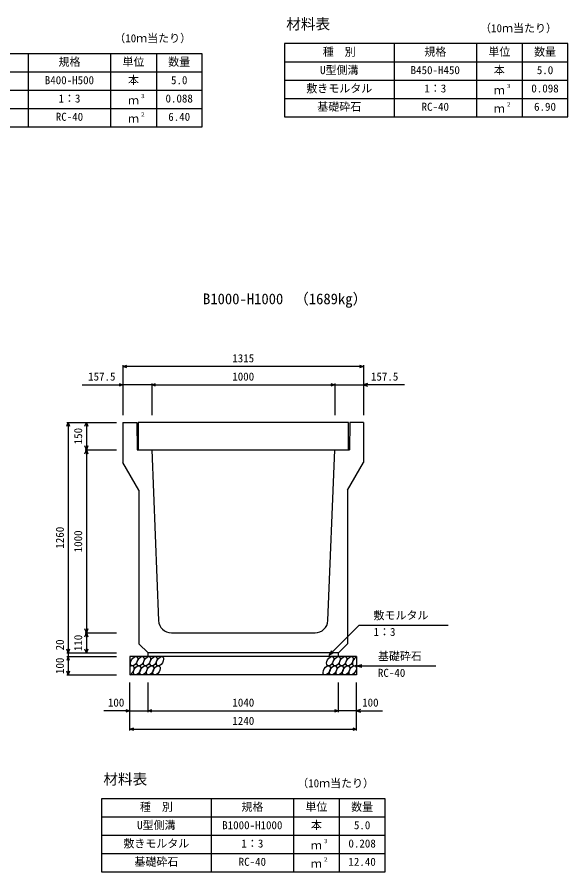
# Model space of a CAD drawing. Units: millimetres, scale not verified. Extents: x -33600 to 33600, y -11880 to 11880.
# Drawn here: x 16468 to 19479, y 1254 to 5924 of the extents above; entities that cross this region are included whole.
import ezdxf
from ezdxf.enums import TextEntityAlignment as Align

# ---------------------------------------------------------------- set-up
doc = ezdxf.new("R2010")
doc.units = ezdxf.units.MM
doc.header["$LTSCALE"] = 40
for name, color, linetype, lineweight in [('0-0_DIM', 7, 'Continuous', 25), ('0-2_HATCH', 6, 'Continuous', 25), ('0-3_HYO', 3, 'Continuous', 25), ('0-4_HYO2', 4, 'Continuous', 25), ('0-5_OUTLINE', 3, 'Continuous', 25), ('0-6_TXT', 7, 'Continuous', 25)]:
    doc.layers.add(name, color=color, linetype=linetype, lineweight=lineweight)
doc.styles.add('ＭＳ ゴシック', font='')
doc.styles.get('ＭＳ ゴシック').set_extended_font_data('MS Gothic')

msp = doc.modelspace()

# ---------------------------------------------------------------- linework, layer by layer
at = {"layer": '0-0_DIM'}
for p, q in [((17046.5, 4022.48), (17046.5, 3749.98)), ((18361.5, 4022.48), (18361.5, 3749.98)), ((18361.5, 4014.98), (17046.5, 4014.98)), ((16823.12, 3914.98), (17046.5, 3914.98)), ((17204, 3914.98), (17046.5, 3914.98)), ((17204, 3922.48), (17204, 3749.98)), ((17204, 3914.98), (18204, 3914.98)), ((18204, 3922.48), (18204, 3749.98)), ((18204, 3914.98), (18361.5, 3914.98)), ((18584.87, 3914.98), (18361.5, 3914.98)), ((16739, 3709.98), (17011.5, 3709.98)), ((16746.5, 3709.98), (16746.5, 2449.98)), ((16846.5, 3709.98), (16846.5, 3559.98)), ((16839, 3559.98), (17011.5, 3559.98)), ((16846.5, 3559.98), (16846.5, 2559.98)), ((18337.02, 2601.79), (18173.36, 2438.14)), ((18337.02, 2601.79), (18824.95, 2601.79)), ((16839, 2559.98), (17011.5, 2559.98)), ((16846.5, 2559.98), (16846.5, 2449.98)), ((16739, 2449.98), (17011.5, 2449.98)), ((16739, 2429.98), (17011.5, 2429.98)), ((18173.36, 2438.14), (18188.36, 2464.12)), ((18173.36, 2438.14), (18199.34, 2453.14)), ((18324, 2379.98), (18352.97, 2387.75)), ((18324, 2379.98), (18757.31, 2379.98)), ((18324, 2379.98), (18352.97, 2372.22)), ((16739, 2329.98), (17011.5, 2329.98)), ((17084, 2026.56), (17084, 2287.92)), ((17184, 2126.56), (17184, 2287.92)), ((18224, 2126.56), (18224, 2287.92)), ((18324, 2026.56), (18324, 2287.92)), ((17084, 2134.06), (16942.2, 2134.06)), ((17084, 2134.06), (17184, 2134.06)), ((17184, 2134.06), (18224, 2134.06)), ((18324, 2134.06), (18224, 2134.06)), ((18324, 2134.06), (18465.79, 2134.06)), ((17084, 2034.06), (18324, 2034.06))]:
    msp.add_line(p, q, dxfattribs=at)
for points in [[(17067.64, 4007.29), (17046.5, 4014.98), (17067.64, 4022.68)], [(18340.35, 4022.68), (18361.5, 4014.98), (18340.35, 4007.29)], [(17025.35, 3922.68), (17046.5, 3914.98), (17025.35, 3907.29)], [(17225.14, 3907.29), (17204, 3914.98), (17225.14, 3922.68)], [(18182.85, 3922.68), (18204, 3914.98), (18182.85, 3907.29)], [(18382.64, 3922.68), (18361.5, 3914.98), (18382.64, 3907.29)], [(16738.8, 3688.84), (16746.5, 3709.98), (16754.19, 3688.84)], [(16838.8, 3688.84), (16846.5, 3709.98), (16854.19, 3688.84)], [(16854.19, 3581.13), (16846.5, 3559.98), (16838.8, 3581.13)], [(16838.8, 3538.84), (16846.5, 3559.98), (16854.19, 3538.84)], [(16854.19, 2581.13), (16846.5, 2559.98), (16838.8, 2581.13)], [(16838.8, 2538.84), (16846.5, 2559.98), (16854.19, 2538.84)], [(16754.19, 2471.13), (16746.5, 2449.98), (16738.8, 2471.13)], [(16754.19, 2408.84), (16746.5, 2429.98), (16738.8, 2408.84)], [(16746.5, 2449.98), (16746.5, 2429.98), (16746.5, 2329.98)], [(16854.19, 2471.13), (16846.5, 2449.98), (16838.8, 2471.13)], [(16754.19, 2351.13), (16746.5, 2329.98), (16738.8, 2351.13)], [(17062.85, 2141.75), (17084, 2134.06), (17062.85, 2126.36)], [(17205.14, 2126.36), (17184, 2134.06), (17205.14, 2141.75)], [(18202.85, 2141.75), (18224, 2134.06), (18202.85, 2126.36)], [(18345.14, 2141.75), (18324, 2134.06), (18345.14, 2126.36)], [(17105.14, 2026.36), (17084, 2034.06), (17105.14, 2041.75)], [(18302.85, 2041.75), (18324, 2034.06), (18302.85, 2026.36)]]:
    msp.add_lwpolyline(points, dxfattribs=at)
at = {"layer": '0-2_HATCH'}
msp.add_lwpolyline([(17129, 3559.98), (18279, 3559.98), (18279, 3709.98), (17129, 3709.98)], close=True, dxfattribs=at)
for centre in [(17106.89, 2404.98), (17142.36, 2404.98), (17177.84, 2404.98), (17213.32, 2404.98), (17248.79, 2404.98), (18179.09, 2404.98), (18214.57, 2404.98), (18250.04, 2404.98), (18285.52, 2404.98), (17123.77, 2354.99), (17159.25, 2354.99), (17194.72, 2354.99), (17230.2, 2354.99), (18160.5, 2354.99), (18195.97, 2354.99), (18231.45, 2354.99), (18266.93, 2354.99), (18302.4, 2354.99)]:
    msp.add_ellipse(centre, major_axis=(14.54, 23.54), ratio=0.5792, dxfattribs=at)
for centre, start_param, end_param in [((18321, 2404.98), 0.6666252, 4.1103269), ((17088.29, 2354.99), 3.7419964, 7.318141)]:
    msp.add_ellipse(centre, major_axis=(14.54, 23.54), ratio=0.5792, start_param=start_param, end_param=end_param, dxfattribs=at)
at = {"layer": '0-3_HYO'}
for p, q in [((18529, 5779.11), (18529, 5379.11)), ((18979, 5779.11), (18979, 5379.11)), ((19229, 5779.11), (19229, 5379.11)), ((16529, 5724.11), (16529, 5324.11)), ((16979, 5724.11), (16979, 5324.11)), ((17229, 5724.11), (17229, 5324.11)), ((17929, 5679.11), (19479, 5679.11)), ((15929, 5624.11), (17479, 5624.11)), ((17529, 1654.11), (17529, 1254.11)), ((17979, 1654.11), (17979, 1254.11)), ((18229, 1654.11), (18229, 1254.11)), ((16929, 1554.11), (18479, 1554.11))]:
    msp.add_line(p, q, dxfattribs=at)
for points in [[(17929, 5379.11), (19479, 5379.11), (19479, 5779.11), (17929, 5779.11)], [(15929, 5324.11), (17479, 5324.11), (17479, 5724.11), (15929, 5724.11)], [(16929, 1254.11), (18479, 1254.11), (18479, 1654.11), (16929, 1654.11)]]:
    msp.add_lwpolyline(points, close=True, dxfattribs=at)
at = {"layer": '0-4_HYO2'}
for p, q in [((17929, 5579.11), (19479, 5579.11)), ((15929, 5524.11), (17479, 5524.11)), ((17929, 5479.11), (19479, 5479.11)), ((15929, 5424.11), (17479, 5424.11)), ((16929, 1454.11), (18479, 1454.11)), ((16929, 1354.11), (18479, 1354.11))]:
    msp.add_line(p, q, dxfattribs=at)
at = {"layer": '0-5_OUTLINE'}
for p, q in [((17046.5, 3709.98), (17121.5, 3709.98)), ((17046.5, 3709.98), (17046.5, 3489.98)), ((17121.5, 3709.98), (17124, 3559.98)), ((18286.5, 3709.98), (18284, 3559.98)), ((18361.5, 3709.98), (18286.5, 3709.98)), ((18361.5, 3709.98), (18361.5, 3489.98)), ((17124, 3559.98), (17204, 3559.98)), ((17204, 3559.98), (17241.31, 2627.19)), ((18166.68, 2627.02), (18204, 3559.98)), ((18204, 3559.98), (18284, 3559.98)), ((17134, 3339.98), (17046.5, 3489.98)), ((18274, 3339.98), (18361.5, 3489.98)), ((17134, 3339.98), (17134, 2499.98)), ((18274, 3339.98), (18274, 2499.98)), ((17311.25, 2559.98), (18096.78, 2559.98)), ((17134, 2499.98), (17184, 2449.98)), ((18224, 2449.98), (18274, 2499.98)), ((18324, 2429.98), (17084, 2429.98)), ((17084, 2429.98), (17084, 2329.98)), ((18224, 2449.98), (17184, 2449.98)), ((17184, 2429.98), (17184, 2449.98)), ((18224, 2429.98), (18224, 2449.98)), ((18324, 2429.98), (18324, 2329.98)), ((18324, 2329.98), (17084, 2329.98))]:
    msp.add_line(p, q, dxfattribs=at)
for centre, start, end in [((17311.25, 2629.98), 182.2906, 270), ((18096.74, 2629.98), 270, 357.70938)]:
    msp.add_arc(centre, 70, start, end, dxfattribs=at)

# ---------------------------------------------------------------- texts
at = {"layer": '0-0_DIM', "style": 'ＭＳ ゴシック'}
for s, p in [('1315', (17644, 4024.98)), ('157.5', (16855.89, 3924.98)), ('1000', (17644, 3924.98)), ('157.5', (18402.1, 3924.98)), ('敷モルタル', (18416.39, 2620.53)), ('1：3', (18416.39, 2529.84)), ('基礎砕石', (18440.32, 2397.16)), ('RC-40', (18440.32, 2306.47)), ('100', (16964, 2144.06)), ('1040', (17644.53, 2144.06)), ('100', (18354, 2144.06)), ('1240', (17644.53, 2044.06))]:
    msp.add_text(s, height=43.99, dxfattribs=at).set_placement(p, align=Align.BOTTOM_LEFT)
for s, p in [('150', (16836.5, 3589.98)), ('1260', (16736.5, 3019.98)), ('1000', (16836.5, 2999.98)), ('110', (16836.5, 2459.98)), ('20', (16736.5, 2464.3)), ('100', (16736.5, 2334.98))]:
    msp.add_text(s, height=43.99, rotation=90, dxfattribs=at).set_placement(p, align=Align.BOTTOM_LEFT)
at = {"layer": '0-6_TXT', "style": 'ＭＳ ゴシック'}
for s, height, p in [('材料表', 58.65, (17939, 5839.11)), ('（10ｍ当たり）', 43.99, (18998.99, 5828.11)), ('（10ｍ当たり）', 43.99, (16998.99, 5773.11)), ('種\u3000別', 43.99, (18139, 5699.11)), ('規格', 43.99, (18694, 5699.11)), ('単位', 43.99, (19044, 5699.11)), ('数量', 43.99, (19294, 5699.11)), ('規格', 43.99, (16694, 5644.11)), ('単位', 43.99, (17044, 5644.11)), ('数量', 43.99, (17294, 5644.11)), ('U型側溝', 43.99, (18124, 5599.11)), ('B450-H450', 43.99, (18619, 5599.11)), ('本', 43.99, (19074, 5599.11)), ('5.0', 43.99, (19309, 5599.11)), ('本', 43.99, (17074, 5544.11)), ('B400-H500', 43.99, (16619, 5544.11)), ('5.0', 43.99, (17309, 5544.11)), ('敷きモルタル', 43.99, (18049, 5499.11)), ('３', 21.99, (19139.54, 5529.48)), ('1：3', 43.99, (18694, 5499.11)), ('ｍ', 43.99, (19074, 5489.11)), ('0.098', 43.99, (19279, 5499.11)), ('1：3', 43.99, (16694, 5444.11)), ('ｍ', 43.99, (17074, 5434.11)), ('３', 21.99, (17139.54, 5474.48)), ('0.088', 43.99, (17279, 5444.11)), ('基礎砕石', 43.99, (18109, 5399.11)), ('RC-40', 43.99, (18679, 5399.11)), ('ｍ', 43.99, (19074, 5389.11)), ('２', 21.99, (19139.54, 5429.48)), ('6.90', 43.99, (19294, 5399.11)), ('RC-40', 43.99, (16679, 5344.11)), ('ｍ', 43.99, (17074, 5334.11)), ('２', 21.99, (17139.54, 5374.48)), ('6.40', 43.99, (17294, 5344.11)), ('B1000-H1000', 58.65, (17484, 4337.71)), ('（1689kg）', 58.65, (17982.37, 4337.71)), ('材料表', 58.65, (16939, 1714.11)), ('（10ｍ当たり）', 43.99, (17998.99, 1703.11)), ('種\u3000別', 43.99, (17139, 1574.11)), ('規格', 43.99, (17694, 1574.11)), ('単位', 43.99, (18044, 1574.11)), ('数量', 43.99, (18294, 1574.11)), ('U型側溝', 43.99, (17124, 1474.11)), ('B1000-H1000', 43.99, (17589, 1474.11)), ('本', 43.99, (18074, 1474.11)), ('5.0', 43.99, (18309, 1474.11)), ('敷きモルタル', 43.99, (17049, 1374.11)), ('1：3', 43.99, (17694, 1374.11)), ('ｍ', 43.99, (18074, 1364.11)), ('３', 21.99, (18139.54, 1404.48)), ('0.208', 43.99, (18279, 1374.11)), ('基礎砕石', 43.99, (17109, 1274.11)), ('RC-40', 43.99, (17679, 1274.11)), ('ｍ', 43.99, (18074, 1264.11)), ('２', 21.99, (18139.54, 1304.48)), ('12.40', 43.99, (18279, 1274.11))]:
    msp.add_text(s, height=height, dxfattribs=at).set_placement(p, align=Align.BOTTOM_LEFT)

doc.saveas('drawing.dxf')
